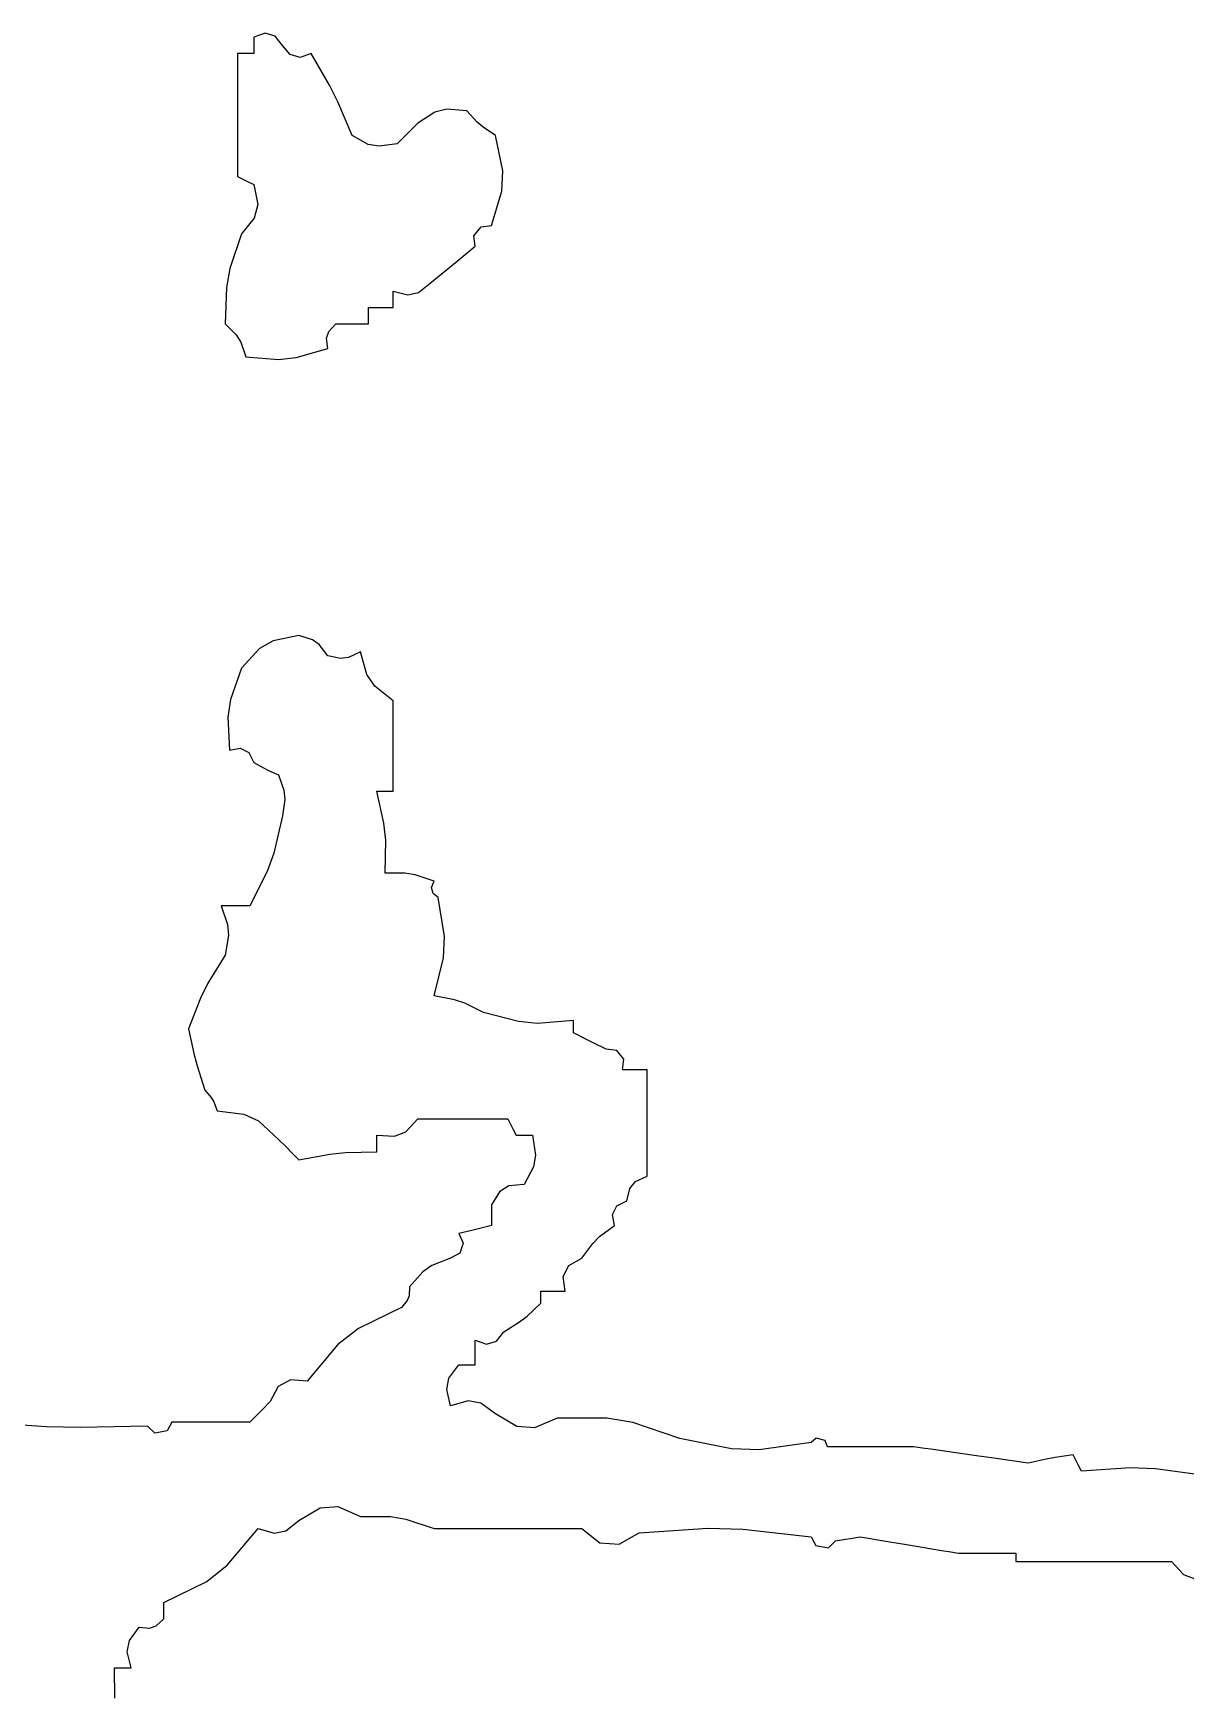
# Model space of a CAD drawing. Extents: x -737978 to 768813, y -372247 to 1140308.
# Drawn here: x -538427 to -537894, y -129879 to -129113 of the extents above; entities that cross this region are included whole.
import ezdxf

# ---------------------------------------------------------------- set-up
doc = ezdxf.new("R2010")
doc.units = 0
doc.header["$LTSCALE"] = 10
doc.header["$MEASUREMENT"] = 0
doc.layers.get('0').update_dxf_attribs({"linetype": 'CONTINUOUS'})

# ---------------------------------------------------------------- blocks, each defined once
blk = doc.blocks.new('黄履优')
for p, q in [((0.929155, 0.560923), (0.926865, 0.56012)), ((0.926865, 0.56012), (0.926865, 0.558786)), ((0.931179, 0.560344), (0.929155, 0.560923)), ((0.932699, 0.558453), (0.931179, 0.560344)), ((0.924864, 0.556786), (0.923531, 0.556786)), ((0.923531, 0.556786), (0.923531, 0.546783)), ((0.925531, 0.556786), (0.924864, 0.556786)), ((0.926865, 0.556786), (0.925531, 0.556786)), ((0.926865, 0.558786), (0.926865, 0.558119)), ((0.926865, 0.558119), (0.926865, 0.556786)), ((0.93422, 0.556561), (0.932699, 0.558453)), ((0.938534, 0.556786), (0.936243, 0.555983)), ((0.94227, 0.550334), (0.938534, 0.556786)), ((0.936243, 0.555983), (0.93422, 0.556561)), ((0.94395, 0.546975), (0.94227, 0.550334)), ((0.923531, 0.546783), (0.923531, 0.541782)), ((0.946869, 0.540115), (0.94395, 0.546975)), ((0.963673, 0.544848), (0.960205, 0.542616)), ((0.966097, 0.545454), (0.963673, 0.544848)), ((0.970207, 0.545116), (0.966097, 0.545454)), ((0.972287, 0.542853), (0.970207, 0.545116)), ((0.923531, 0.541782), (0.923531, 0.53178)), ((0.950134, 0.538316), (0.946869, 0.540115)), ((0.957705, 0.540115), (0.956038, 0.538448)), ((0.958538, 0.540949), (0.957705, 0.540115)), ((0.960205, 0.542616), (0.958538, 0.540949)), ((0.973487, 0.541824), (0.972287, 0.542853)), ((0.976042, 0.540115), (0.973487, 0.541824)), ((0.977479, 0.532915), (0.976042, 0.540115)), ((0.952349, 0.537914), (0.950134, 0.538316)), ((0.956038, 0.538448), (0.952349, 0.537914)), ((0.923531, 0.53178), (0.924864, 0.531113)), ((0.924864, 0.531113), (0.925531, 0.53078)), ((0.925531, 0.53078), (0.926865, 0.530113)), ((0.926865, 0.530113), (0.927626, 0.52606)), ((0.977293, 0.528819), (0.977479, 0.532915)), ((0.975208, 0.521778), (0.977293, 0.528819)), ((0.926943, 0.523329), (0.924364, 0.520111)), ((0.927626, 0.52606), (0.926943, 0.523329)), ((0.924364, 0.520111), (0.921949, 0.513058)), ((0.971623, 0.519731), (0.973085, 0.521558)), ((0.971874, 0.517611), (0.971623, 0.519731)), ((0.973085, 0.521558), (0.975208, 0.521778)), ((0.968237, 0.514574), (0.971874, 0.517611)), ((0.921949, 0.513058), (0.921252, 0.509226)), ((0.962706, 0.510109), (0.966403, 0.513073)), ((0.966403, 0.513073), (0.968237, 0.514574)), ((0.960322, 0.508168), (0.962706, 0.510109)), ((0.921252, 0.509226), (0.92103, 0.501774)), ((0.955204, 0.507108), (0.955204, 0.508442)), ((0.955204, 0.508442), (0.958185, 0.507693)), ((0.955204, 0.506442), (0.955204, 0.507108)), ((0.955204, 0.505108), (0.955204, 0.506442)), ((0.958185, 0.507693), (0.960322, 0.508168)), ((0.950203, 0.503774), (0.950203, 0.505108)), ((0.950203, 0.505108), (0.952203, 0.505108)), ((0.950203, 0.503107), (0.950203, 0.503774)), ((0.950203, 0.501774), (0.950203, 0.503107)), ((0.952203, 0.505108), (0.953204, 0.505108)), ((0.953204, 0.505108), (0.955204, 0.505108)), ((0.92103, 0.501774), (0.923283, 0.499579)), ((0.923283, 0.499579), (0.924212, 0.498093)), ((0.94163, 0.498868), (0.942087, 0.500241)), ((0.942087, 0.500241), (0.943535, 0.501774)), ((0.943535, 0.501774), (0.946202, 0.501774)), ((0.946202, 0.501774), (0.947536, 0.501774)), ((0.947536, 0.501774), (0.950203, 0.501774)), ((0.924212, 0.498093), (0.925198, 0.495106)), ((0.935426, 0.494927), (0.941868, 0.496773)), ((0.941868, 0.496773), (0.94163, 0.498868)), ((0.925198, 0.495106), (0.931878, 0.494572)), ((0.931878, 0.494572), (0.935426, 0.494927)), ((0.927974, 0.435742), (0.924364, 0.431759)), ((0.930769, 0.437339), (0.927974, 0.435742)), ((0.936033, 0.438427), (0.930769, 0.437339)), ((0.938763, 0.437546), (0.936033, 0.438427)), ((0.94015, 0.436556), (0.938763, 0.437546)), ((0.941868, 0.434259), (0.94015, 0.436556)), ((0.944509, 0.433758), (0.941868, 0.434259)), ((0.9461, 0.433957), (0.944509, 0.433758)), ((0.948536, 0.435093), (0.9461, 0.433957)), ((0.949863, 0.430471), (0.948536, 0.435093)), ((0.924364, 0.431759), (0.92208, 0.425415)), ((0.951449, 0.428094), (0.949863, 0.430471)), ((0.92208, 0.425415), (0.921542, 0.421824)), ((0.955204, 0.425091), (0.951449, 0.428094)), ((0.921542, 0.421824), (0.921864, 0.415089)), ((0.955204, 0.417756), (0.955204, 0.425091)), ((0.921864, 0.415089), (0.924067, 0.415471)), ((0.924067, 0.415471), (0.925849, 0.414581)), ((0.955204, 0.414088), (0.955204, 0.417756)), ((0.925849, 0.414581), (0.926865, 0.412588)), ((0.926865, 0.412588), (0.928803, 0.411471)), ((0.955204, 0.406754), (0.955204, 0.414088)), ((0.928803, 0.411471), (0.92981, 0.410968)), ((0.92981, 0.410968), (0.931866, 0.410088)), ((0.931866, 0.410088), (0.932939, 0.406913)), ((0.933122, 0.405076), (0.932699, 0.401753)), ((0.932939, 0.406913), (0.933122, 0.405076)), ((0.953328, 0.400213), (0.95187, 0.406754)), ((0.95187, 0.406754), (0.953204, 0.406754)), ((0.953204, 0.406754), (0.95387, 0.406754)), ((0.95387, 0.406754), (0.955204, 0.406754)), ((0.932699, 0.401753), (0.930918, 0.394154)), ((0.953671, 0.396783), (0.953328, 0.400213)), ((0.953537, 0.390083), (0.953671, 0.396783)), ((0.930918, 0.394154), (0.929547, 0.390383)), ((0.929547, 0.390383), (0.926031, 0.383415)), ((0.957593, 0.390079), (0.953537, 0.390083)), ((0.959701, 0.389728), (0.957593, 0.390079)), ((0.963539, 0.388416), (0.959701, 0.389728)), ((0.963016, 0.387145), (0.963539, 0.388416)), ((0.963313, 0.385958), (0.963016, 0.387145)), ((0.964373, 0.385082), (0.963313, 0.385958)), ((0.965614, 0.37717), (0.964373, 0.385082)), ((0.92253, 0.383415), (0.920197, 0.383415)), ((0.920197, 0.383415), (0.921482, 0.379612)), ((0.923697, 0.383415), (0.92253, 0.383415)), ((0.926031, 0.383415), (0.923697, 0.383415)), ((0.921482, 0.379612), (0.921668, 0.377377)), ((0.921668, 0.377377), (0.92103, 0.373413)), ((0.965434, 0.372859), (0.965614, 0.37717)), ((0.92103, 0.373413), (0.917508, 0.367702)), ((0.963539, 0.365078), (0.965434, 0.372859)), ((0.915984, 0.364654), (0.913529, 0.35841)), ((0.917508, 0.367702), (0.915984, 0.364654)), ((0.967683, 0.364297), (0.963539, 0.365078)), ((0.969757, 0.363605), (0.967683, 0.364297)), ((0.973541, 0.361744), (0.969757, 0.363605)), ((0.980663, 0.359864), (0.973541, 0.361744)), ((0.913529, 0.35841), (0.914645, 0.353356)), ((0.984535, 0.359512), (0.980663, 0.359864)), ((0.991879, 0.360077), (0.984535, 0.359512)), ((0.991879, 0.359077), (0.991879, 0.360077)), ((0.991879, 0.358577), (0.991879, 0.359077)), ((0.991879, 0.357576), (0.991879, 0.358577)), ((0.994546, 0.356243), (0.991879, 0.357576)), ((0.995879, 0.355576), (0.994546, 0.356243)), ((0.998547, 0.354242), (0.995879, 0.355576)), ((0.914645, 0.353356), (0.915315, 0.350846)), ((1.00067, 0.354022), (0.998547, 0.354242)), ((1.002132, 0.352195), (1.00067, 0.354022)), ((1.001881, 0.350075), (1.002132, 0.352195)), ((0.915315, 0.350846), (0.916863, 0.345907)), ((1.003881, 0.350075), (1.001881, 0.350075)), ((1.004881, 0.350075), (1.003881, 0.350075)), ((1.006882, 0.350075), (1.004881, 0.350075)), ((1.006882, 0.341406), (1.006882, 0.350075)), ((0.916863, 0.345907), (0.918143, 0.344445)), ((0.918143, 0.344445), (0.918675, 0.343558)), ((0.918675, 0.343558), (0.919363, 0.34174)), ((0.919363, 0.34174), (0.924837, 0.34104)), ((0.924837, 0.34104), (0.927813, 0.339651)), ((1.006882, 0.337072), (1.006882, 0.341406)), ((0.927813, 0.339651), (0.931866, 0.335905)), ((0.955455, 0.336533), (0.957751, 0.337451)), ((0.957751, 0.337451), (0.960205, 0.340073)), ((0.960205, 0.340073), (0.96754, 0.340073)), ((0.96754, 0.340073), (0.971208, 0.340073)), ((0.971208, 0.340073), (0.978542, 0.340073)), ((0.978542, 0.340073), (0.979209, 0.338739)), ((0.979209, 0.338739), (0.979543, 0.338072)), ((0.979543, 0.338072), (0.980209, 0.336739)), ((0.931866, 0.335905), (0.933533, 0.334238)), ((0.933533, 0.334238), (0.934366, 0.333405)), ((0.95187, 0.335405), (0.95187, 0.336739)), ((0.95187, 0.336739), (0.955455, 0.336533)), ((0.95187, 0.334738), (0.95187, 0.335405)), ((0.95187, 0.333405), (0.95187, 0.334738)), ((0.980209, 0.336739), (0.981543, 0.336739)), ((0.981543, 0.336739), (0.98221, 0.336739)), ((0.98221, 0.336739), (0.983543, 0.336739)), ((0.983543, 0.336739), (0.984161, 0.33273)), ((1.006882, 0.328404), (1.006882, 0.337072)), ((0.934366, 0.333405), (0.936033, 0.331738)), ((0.936033, 0.331738), (0.942297, 0.332892)), ((0.942297, 0.332892), (0.945503, 0.33323)), ((0.945503, 0.33323), (0.95187, 0.333405)), ((0.984161, 0.33273), (0.983761, 0.330328)), ((0.983761, 0.330328), (0.981876, 0.326736)), ((1.00333, 0.325933), (1.004504, 0.327342)), ((1.004504, 0.327342), (1.006882, 0.328404)), ((0.976835, 0.325261), (0.975208, 0.322569)), ((0.978744, 0.326454), (0.976835, 0.325261)), ((0.981876, 0.326736), (0.978744, 0.326454)), ((1.002714, 0.323402), (1.00333, 0.325933)), ((0.975208, 0.322569), (0.975208, 0.320902)), ((0.975208, 0.320902), (0.975208, 0.320068)), ((0.999831, 0.320605), (1.000722, 0.322386)), ((1.000214, 0.318401), (0.999831, 0.320605)), ((1.000722, 0.322386), (1.002714, 0.323402)), ((0.971208, 0.317401), (0.96854, 0.316734)), ((0.972541, 0.317735), (0.971208, 0.317401)), ((0.975208, 0.318401), (0.972541, 0.317735)), ((0.975208, 0.320068), (0.975208, 0.318401)), ((0.997206, 0.316125), (1.000214, 0.318401)), ((0.96854, 0.316734), (0.969416, 0.314816)), ((0.969416, 0.314816), (0.968725, 0.312742)), ((0.993546, 0.311733), (0.995822, 0.314741)), ((0.995822, 0.314741), (0.997206, 0.316125)), ((0.966873, 0.311733), (0.963079, 0.310261)), ((0.968725, 0.312742), (0.966873, 0.311733)), ((0.990939, 0.310285), (0.993546, 0.311733)), ((0.96122, 0.30896), (0.958538, 0.305899)), ((0.963079, 0.310261), (0.96122, 0.30896)), ((0.989806, 0.30802), (0.990939, 0.310285)), ((0.990212, 0.305065), (0.989806, 0.30802)), ((0.958422, 0.304107), (0.958023, 0.303108)), ((0.958538, 0.305899), (0.958422, 0.304107)), ((0.985211, 0.304065), (0.985211, 0.305065)), ((0.985211, 0.305065), (0.987211, 0.305065)), ((0.985211, 0.303565), (0.985211, 0.304065)), ((0.987211, 0.305065), (0.988211, 0.305065)), ((0.988211, 0.305065), (0.990212, 0.305065)), ((0.956871, 0.301731), (0.948129, 0.297443)), ((0.958023, 0.303108), (0.956871, 0.301731)), ((0.982437, 0.299965), (0.985211, 0.302565)), ((0.985211, 0.302565), (0.985211, 0.303565)), ((0.948129, 0.297443), (0.943964, 0.294183)), ((0.977709, 0.29673), (0.980911, 0.298778)), ((0.980911, 0.298778), (0.982437, 0.299965)), ((0.943964, 0.294183), (0.9377, 0.286728)), ((0.971874, 0.293063), (0.971874, 0.295063)), ((0.971874, 0.295063), (0.974165, 0.29426)), ((0.974165, 0.29426), (0.976188, 0.294838)), ((0.976188, 0.294838), (0.977709, 0.29673)), ((0.971874, 0.292062), (0.971874, 0.293063)), ((0.971874, 0.290062), (0.971874, 0.292062)), ((0.934279, 0.287008), (0.931769, 0.285613)), ((0.9377, 0.286728), (0.934279, 0.287008)), ((0.966091, 0.285036), (0.966546, 0.287308)), ((0.966546, 0.287308), (0.96854, 0.290062)), ((0.96854, 0.290062), (0.969874, 0.290062)), ((0.969874, 0.290062), (0.970541, 0.290062)), ((0.970541, 0.290062), (0.971874, 0.290062)), ((0.931769, 0.285613), (0.930199, 0.28256)), ((0.966873, 0.281727), (0.966091, 0.285036)), ((0.927698, 0.28006), (0.926031, 0.278393)), ((0.928532, 0.280893), (0.927698, 0.28006)), ((0.930199, 0.28256), (0.928532, 0.280893)), ((0.97046, 0.282742), (0.966873, 0.281727)), ((0.973042, 0.282273), (0.97046, 0.282742)), ((0.976042, 0.28006), (0.973042, 0.282273)), ((0.980333, 0.277471), (0.976042, 0.28006)), ((0.88466, 0.277441), (0.871019, 0.278393)), ((0.891523, 0.277273), (0.88466, 0.277441)), ((0.905193, 0.277559), (0.891523, 0.277273)), ((0.906678, 0.276178), (0.905193, 0.277559)), ((0.910194, 0.278393), (0.909238, 0.276605)), ((0.916529, 0.278393), (0.910194, 0.278393)), ((0.919697, 0.278393), (0.916529, 0.278393)), ((0.926031, 0.278393), (0.919697, 0.278393)), ((0.983947, 0.27723), (0.980333, 0.277471)), ((0.988545, 0.279226), (0.983947, 0.27723)), ((0.998685, 0.279214), (0.988545, 0.279226)), ((1.003954, 0.278335), (0.998685, 0.279214)), ((1.01355, 0.275059), (1.003954, 0.278335)), ((0.909238, 0.276605), (0.906678, 0.276178)), ((1.024014, 0.272953), (1.01355, 0.275059)), ((1.040222, 0.274225), (1.029647, 0.272777)), ((1.04125, 0.275138), (1.040222, 0.274225)), ((1.043079, 0.274681), (1.04125, 0.275138)), ((1.043556, 0.273392), (1.043079, 0.274681)), ((1.050558, 0.273392), (1.043556, 0.273392)), ((1.054059, 0.273392), (1.050558, 0.273392)), ((1.06106, 0.273392), (1.054059, 0.273392)), ((1.063394, 0.273058), (1.06106, 0.273392)), ((1.029647, 0.272777), (1.024014, 0.272953)), ((1.064561, 0.272892), (1.063394, 0.273058)), ((1.066895, 0.272558), (1.064561, 0.272892)), ((1.073896, 0.271558), (1.066895, 0.272558)), ((1.077397, 0.271058), (1.073896, 0.271558)), ((1.084398, 0.270058), (1.077397, 0.271058)), ((1.088044, 0.270836), (1.084398, 0.270058)), ((1.089881, 0.27117), (1.088044, 0.270836)), ((1.093567, 0.271725), (1.089881, 0.27117)), ((1.094234, 0.270391), (1.093567, 0.271725)), ((1.094567, 0.269724), (1.094234, 0.270391)), ((1.095234, 0.268391), (1.094567, 0.269724)), ((1.105217, 0.26909), (1.095234, 0.268391)), ((1.110325, 0.26892), (1.105217, 0.26909)), ((1.120239, 0.267557), (1.110325, 0.26892)), ((0.936033, 0.258389), (0.940325, 0.260978)), ((0.940325, 0.260978), (0.943939, 0.261219)), ((0.943939, 0.261219), (0.948536, 0.259222)), ((0.921434, 0.249266), (0.927698, 0.256722)), ((0.927698, 0.256722), (0.930975, 0.255813)), ((0.933358, 0.25629), (0.936033, 0.258389)), ((0.948536, 0.259222), (0.95462, 0.259215)), ((0.95462, 0.259215), (0.957782, 0.258688)), ((0.957782, 0.258688), (0.963539, 0.256722)), ((0.963539, 0.256722), (0.975542, 0.256722)), ((0.975542, 0.256722), (0.981543, 0.256722)), ((0.981543, 0.256722), (0.993546, 0.256722)), ((0.993546, 0.256722), (0.99722, 0.253824)), ((1.005215, 0.255888), (1.019191, 0.256812)), ((1.019191, 0.256812), (1.026306, 0.256643)), ((1.026306, 0.256643), (1.040222, 0.255054)), ((0.930975, 0.255813), (0.933358, 0.25629)), ((0.99722, 0.253824), (1.001166, 0.253542)), ((1.001166, 0.253542), (1.005215, 0.255888)), ((1.040222, 0.255054), (1.041179, 0.253266)), ((1.041179, 0.253266), (1.043738, 0.25284)), ((1.043738, 0.25284), (1.045223, 0.254221)), ((1.045223, 0.254221), (1.047224, 0.254554)), ((1.047224, 0.254554), (1.048224, 0.254721)), ((1.048224, 0.254721), (1.050224, 0.255054)), ((1.050224, 0.255054), (1.056226, 0.254054)), ((1.056226, 0.254054), (1.059226, 0.253554)), ((1.059226, 0.253554), (1.065228, 0.252554)), ((1.065228, 0.252554), (1.067228, 0.252221)), ((1.067228, 0.252221), (1.068228, 0.252054)), ((1.068228, 0.252054), (1.070229, 0.25172)), ((1.070229, 0.25172), (1.074896, 0.25172)), ((1.074896, 0.25172), (1.07723, 0.25172)), ((1.07723, 0.25172), (1.081898, 0.25172)), ((1.081898, 0.25172), (1.081898, 0.251054)), ((1.081898, 0.251054), (1.081898, 0.25072)), ((1.081898, 0.25072), (1.081898, 0.250053)), ((1.081898, 0.250053), (1.094567, 0.250053)), ((1.094567, 0.250053), (1.100902, 0.250053)), ((1.100902, 0.250053), (1.113571, 0.250053)), ((1.113571, 0.250053), (1.116025, 0.247432)), ((0.91727, 0.246007), (0.921434, 0.249266)), ((1.116025, 0.247432), (1.118321, 0.246513)), ((0.908527, 0.241718), (0.91727, 0.246007)), ((0.908527, 0.240385), (0.908527, 0.241718)), ((0.908527, 0.239718), (0.908527, 0.240385)), ((0.908527, 0.238384), (0.908527, 0.239718)), ((0.901532, 0.233964), (0.903526, 0.236717)), ((0.903526, 0.236717), (0.905622, 0.236479)), ((0.905622, 0.236479), (0.906994, 0.236937)), ((0.906994, 0.236937), (0.908527, 0.238384)), ((0.901077, 0.231691), (0.901532, 0.233964)), ((0.901859, 0.228382), (0.901077, 0.231691)), ((0.898575, 0.222235), (0.898525, 0.228382)), ((0.898525, 0.228382), (0.899859, 0.228382)), ((0.899859, 0.228382), (0.900526, 0.228382)), ((0.900526, 0.228382), (0.901859, 0.228382))]:
    blk.add_line(p, q)
blk = doc.blocks.new('TQ1')
at = {"xscale": 1056, "yscale": 1056, "zscale": 1056}
blk.add_blockref('黄履优', (-45670.41, -405422.44), dxfattribs=at)

msp = doc.modelspace()

# ---------------------------------------------------------------- block references
at = {"xscale": 2.15028113370122, "yscale": 2.15028113370122, "zscale": 2.15028113370122}
msp.add_blockref('TQ1', (-442225.05, 741385.6), dxfattribs=at)

doc.saveas('drawing.dxf')
